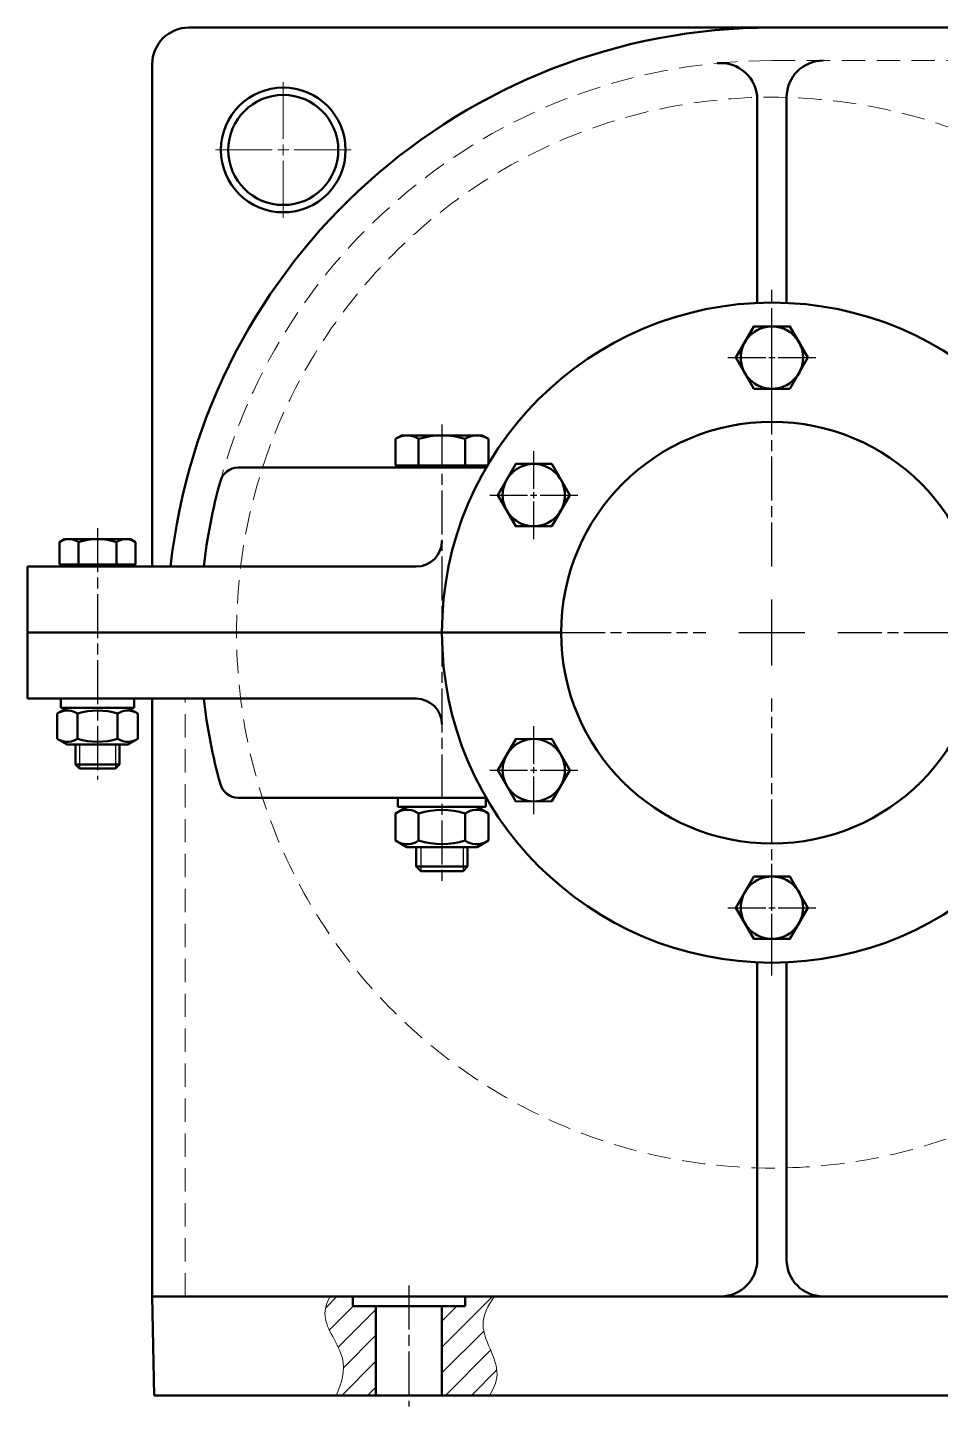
# Model space of a CAD drawing. Header units: millimetres. Extents: x -644475 to -321976, y 914968 to 1830177.
# Drawn here: x -324541.1 to -324292.1, y 915743.2 to 916119.2 of the extents above; entities that cross this region are included whole.
import ezdxf

# ---------------------------------------------------------------- set-up
doc = ezdxf.new("R2010")
doc.units = ezdxf.units.MM
for name, pattern in [('AM_ISO08W050', [18, 12, -1.5, 3, -1.5]), ('CENTER', [50.8, 31.75, -6.35, 6.35, -6.35]), ('HIDDEN', [9.525, 6.35, -3.175])]:
    doc.linetypes.add(name, pattern=pattern)
for name, color, linetype, lineweight in [('1. NET DAM', 7, 'Continuous', 50), ('2. NET KHUAT', 86, 'HIDDEN', 15), ('3. DUONG TAM', 4, 'CENTER', 15), ('4. NET MANH', 86, 'Continuous', 15), ('AM_0N', 7, 'Continuous', 50), ('AM_4N', 3, 'Continuous', 25), ('AM_7', 4, 'AM_ISO08W050', 25)]:
    doc.layers.add(name, color=color, linetype=linetype, lineweight=lineweight)

# ---------------------------------------------------------------- blocks, each defined once
blk = doc.blocks.new('*U30')
at = {"layer": '1. NET DAM'}
blk.add_lwpolyline([(4.91, -8.5), (9.81, 0), (4.91, 8.5), (-4.91, 8.5), (-9.81, 0), (-4.91, -8.5)], close=True, dxfattribs=at)
blk.add_circle((0, 0), 8.5, dxfattribs=at)
blk = doc.blocks.new('*U31')
at = {"layer": '1. NET DAM', "color": 0, "linetype": 'ByBlock', "lineweight": -2, "transparency": 16777216}
blk.add_blockref('*U30', (-319183.73, 916696.69), dxfattribs=at)
for p, rotation in [((-319248.68, 916659.19), 59.99999999999999), ((-319118.78, 916659.19), 299.9999999999999), ((-319248.68, 916584.19), 120), ((-319118.78, 916584.19), 240), ((-319183.73, 916546.69), 180)]:
    blk.add_blockref('*U30', p, dxfattribs=dict(at, rotation=rotation))
blk = doc.blocks.new('*U63')
at = {"layer": 'AM_7', "color": 0, "transparency": 16777216}
for p, q in [((0, 1.7), (0, 12)), ((-12, 0), (-1.7, 0)), ((1.7, 0), (12, 0)), ((0, -12), (0, -1.7))]:
    blk.add_line(p, q, dxfattribs=at)
at = {"layer": 'AM_7', "color": 0, "linetype": 'Continuous', "transparency": 16777216}
for p, q in [((-0.85, 0), (0.85, 0)), ((0, -0.85), (0, 0.85))]:
    blk.add_line(p, q, dxfattribs=at)
blk = doc.blocks.new('*U64')
at = {"layer": 'AM_7', "color": 0, "transparency": 16777216}
for p, q in [((0, 1.7), (0, 12)), ((-12, 0), (-1.7, 0)), ((1.7, 0), (12, 0)), ((0, -12), (0, -1.7))]:
    blk.add_line(p, q, dxfattribs=at)
at = {"layer": 'AM_7', "color": 0, "linetype": 'Continuous', "transparency": 16777216}
for p, q in [((-0.85, 0), (0.85, 0)), ((0, -0.85), (0, 0.85))]:
    blk.add_line(p, q, dxfattribs=at)
blk = doc.blocks.new('*U65')
at = {"layer": 'AM_7', "color": 0, "transparency": 16777216}
for p, q in [((0, 1.7), (0, 12)), ((-12, 0), (-1.7, 0)), ((1.7, 0), (12, 0)), ((0, -12), (0, -1.7))]:
    blk.add_line(p, q, dxfattribs=at)
at = {"layer": 'AM_7', "color": 0, "linetype": 'Continuous', "transparency": 16777216}
for p, q in [((-0.85, 0), (0.85, 0)), ((0, -0.85), (0, 0.85))]:
    blk.add_line(p, q, dxfattribs=at)
blk = doc.blocks.new('*U66')
at = {"layer": 'AM_7', "color": 0, "transparency": 16777216}
for p, q in [((0, 1.7), (0, 12)), ((-12, 0), (-1.7, 0)), ((1.7, 0), (12, 0)), ((0, -12), (0, -1.7))]:
    blk.add_line(p, q, dxfattribs=at)
at = {"layer": 'AM_7', "color": 0, "linetype": 'Continuous', "transparency": 16777216}
for p, q in [((-0.85, 0), (0.85, 0)), ((0, -0.85), (0, 0.85))]:
    blk.add_line(p, q, dxfattribs=at)
blk = doc.blocks.new('*U72')
at = {"layer": 'AM_7', "color": 0, "transparency": 16777216}
for p, q in [((0, 18), (0, 93.5)), ((-93.5, 0), (-18, 0)), ((18, 0), (93.5, 0)), ((0, -93.5), (0, -18))]:
    blk.add_line(p, q, dxfattribs=at)
at = {"layer": 'AM_7', "color": 0, "linetype": 'Continuous', "transparency": 16777216}
for p, q in [((0, -9), (0, 9)), ((-9, 0), (9, 0))]:
    blk.add_line(p, q, dxfattribs=at)
blk = doc.blocks.new('*U76')
at = {"layer": '3. DUONG TAM', "color": 0, "transparency": 16777216}
for p, q in [((0, 3), (0, 18.5)), ((-18.5, 0), (-3, 0)), ((3, 0), (18.5, 0)), ((0, -18.5), (0, -3))]:
    blk.add_line(p, q, dxfattribs=at)
at = {"layer": '3. DUONG TAM', "color": 0, "linetype": 'Continuous', "transparency": 16777216}
for p, q in [((-1.5, 0), (1.5, 0)), ((0, -1.5), (0, 1.5))]:
    blk.add_line(p, q, dxfattribs=at)

msp = doc.modelspace()

# ---------------------------------------------------------------- hatches: boundary and pattern name
at = {"layer": '4. NET MANH'}
h = msp.add_hatch(dxfattribs=at)
h.set_pattern_fill('_U', color=1, scale=5, angle=45, style=0, pattern_type=0)
h.set_pattern_definition([(45, (0, 0), (-3.535533906, 3.535533906), [])])
edge = h.paths.add_edge_path()
edge.add_line((-324446.077, 915770.545), (-324452.377, 915770.545))
edge.add_line((-324452.377, 915770.545), (-324452.377, 915773.245))
edge.add_line((-324452.377, 915773.245), (-324458.539, 915773.245))
edge.add_spline(control_points=[(-324458.539, 915773.245), (-324459.504, 915771.512), (-324461.329, 915766.043), (-324453.247, 915757.082), (-324455.373, 915749.663), (-324456.936, 915746.245)], knot_values=[6.9410713, 6.9410713, 6.9410713, 6.9410713, 12.8093899, 25.33491, 35.9282721, 35.9282721, 35.9282721, 35.9282721], degree=3, periodic=0)
edge.add_line((-324456.936, 915746.245), (-324446.077, 915746.245))
edge.add_line((-324446.077, 915746.245), (-324446.077, 915770.545))
edge = h.paths.add_edge_path()
edge.add_spline(control_points=[(-324415.116, 915746.245), (-324413.699, 915748.34), (-324411.46, 915754.277), (-324418.944, 915764.317), (-324415.611, 915770.727), (-324413.731, 915773.245)], knot_values=[5.2639572, 5.2639572, 5.2639572, 5.2639572, 12.8829275, 25.9849557, 34.8136588, 34.8136588, 34.8136588, 34.8136588], degree=3, periodic=0)
edge.add_line((-324413.731, 915773.245), (-324421.776, 915773.245))
edge.add_line((-324421.776, 915773.245), (-324421.776, 915770.545))
edge.add_line((-324421.776, 915770.545), (-324428.077, 915770.545))
edge.add_line((-324428.077, 915770.545), (-324428.077, 915746.245))
edge.add_line((-324428.077, 915746.245), (-324415.116, 915746.245))

# ---------------------------------------------------------------- linework, layer by layer
at = {"layer": '1. NET DAM'}
for p, q in [((-324497.077, 916119.245), (-324215.56, 916119.245)), ((-324507.077, 915972.245), (-324507.077, 916109.245)), ((-324342.077, 916044.245), (-324342.077, 916100.19)), ((-324334.077, 916044.245), (-324334.077, 916100.245)), ((-324483.682, 915999.245), (-324416.019, 915999.245)), ((-324541.077, 915936.245), (-324541.077, 915972.245)), ((-324435.077, 915972.245), (-324541.077, 915972.245)), ((-324395.577, 915954.245), (-324541.077, 915954.245)), ((-324435.077, 915936.245), (-324541.077, 915936.245)), ((-324522.001, 915936.245), (-324508.801, 915936.245)), ((-324507.077, 915773.245), (-324507.077, 915936.245)), ((-324476.969, 915909.245), (-324483.682, 915909.245)), ((-324416.019, 915909.245), (-324476.969, 915909.245)), ((-324428.077, 915909.245), (-324441.63, 915909.245)), ((-324428.077, 915909.245), (-324416.019, 915909.245)), ((-324342.077, 915864.245), (-324342.077, 915783.245)), ((-324334.077, 915864.245), (-324334.077, 915783.245)), ((-324507.077, 915773.245), (-323961.649, 915773.245)), ((-324506.551, 915746.245), (-324507.077, 915773.245)), ((-324507.077, 915773.245), (-324471.077, 915773.245)), ((-324507.077, 915773.245), (-324437.077, 915773.245)), ((-324452.377, 915773.245), (-324452.377, 915770.545)), ((-324421.776, 915773.245), (-324421.776, 915770.545)), ((-324437.077, 915770.545), (-324452.377, 915770.545)), ((-324446.077, 915770.545), (-324446.077, 915746.245)), ((-324437.077, 915770.545), (-324421.776, 915770.545)), ((-324428.077, 915770.545), (-324428.077, 915746.245)), ((-324506.551, 915746.245), (-323874.379, 915746.245))]:
    msp.add_line(p, q, dxfattribs=at)
for centre, radius in [((-324471.34, 916085.865), 17), ((-324471.34, 916085.865), 15), ((-324338.077, 915954.245), 90), ((-324338.077, 915954.245), 57.5)]:
    msp.add_circle(centre, radius, dxfattribs=at)
for centre, radius, start, end in [((-324497.077, 916109.245), 10, 90, 180), ((-324338.077, 915954.245), 165, 90, 173.73709), ((-324352.077, 916099.572), 10, 0, 95.50257), ((-324324.077, 916100.245), 10, 90, 180), ((-324483.682, 915994.245), 5, 90, 164.63895), ((-324338.077, 915954.245), 156, 164.63895, 173.37419), ((-324435.077, 915979.245), 7, 270, 0), ((-324338.077, 915954.245), 156, 186.62581, 195.36105), ((-324435.077, 915929.245), 7, 0, 90), ((-324483.682, 915914.245), 5, 195.36105, 270), ((-324352.077, 915783.245), 10, 270, 0), ((-324324.077, 915783.245), 10, 180, 270)]:
    msp.add_arc(centre, radius, start, end, dxfattribs=at)
at = {"layer": '2. NET KHUAT'}
for p, q in [((-324338.077, 916110.245), (-324207.333, 916110.245)), ((-324498.077, 915773.245), (-324498.077, 915936.245))]:
    msp.add_line(p, q, dxfattribs=at)
msp.add_circle((-324338.077, 915954.245), 146, dxfattribs=at)
msp.add_arc((-324338.077, 915954.245), 156, 90, 164.63895, dxfattribs=at)
at = {"layer": '4. NET MANH'}
for points, knots in [([(-324458.539, 915773.245), (-324459.504, 915771.512), (-324461.329, 915766.043), (-324453.247, 915757.082), (-324455.373, 915749.663), (-324456.936, 915746.245)], [6.9410713, 6.9410713, 6.9410713, 6.9410713, 12.8093899, 25.33491, 35.9282721, 35.9282721, 35.9282721, 35.9282721]), ([(-324413.731, 915773.245), (-324415.611, 915770.727), (-324418.944, 915764.317), (-324411.46, 915754.277), (-324413.699, 915748.34), (-324415.116, 915746.245)], [5.2639572, 5.2639572, 5.2639572, 5.2639572, 14.0926604, 27.1946885, 34.8136588, 34.8136588, 34.8136588, 34.8136588])]:
    msp.add_open_spline(points, degree=3, knots=knots, dxfattribs=at)
at = {"layer": 'AM_0N'}
for p, q in [((-324440.781, 916007.06), (-324439.077, 916008.045)), ((-324417.077, 916008.045), (-324439.077, 916008.045)), ((-324415.372, 916007.06), (-324417.077, 916008.045)), ((-324440.781, 916007.06), (-324440.781, 915999.845)), ((-324434.431, 916007.06), (-324434.431, 915999.845)), ((-324421.722, 916007.06), (-324421.722, 915999.845)), ((-324415.372, 916007.06), (-324415.372, 916000.348)), ((-324440.781, 915999.845), (-324438.327, 915999.845)), ((-324438.327, 915999.845), (-324438.327, 915999.245)), ((-324438.327, 915999.845), (-324417.827, 915999.845)), ((-324435.077, 915999.245), (-324438.327, 915999.245)), ((-324421.077, 915999.245), (-324435.077, 915999.245)), ((-324417.827, 915999.245), (-324421.077, 915999.245)), ((-324417.827, 915999.845), (-324417.827, 915999.245)), ((-324417.827, 915999.845), (-324415.669, 915999.845)), ((-324532.396, 915978.939), (-324531.001, 915979.745)), ((-324532.396, 915978.939), (-324532.396, 915972.845)), ((-324513.001, 915979.745), (-324531.001, 915979.745)), ((-324527.2, 915978.939), (-324527.2, 915972.845)), ((-324516.803, 915978.939), (-324516.803, 915972.845)), ((-324511.606, 915978.939), (-324513.001, 915979.745)), ((-324511.606, 915978.939), (-324511.606, 915972.845)), ((-324532.396, 915972.845), (-324530.316, 915972.845)), ((-324530.316, 915972.845), (-324530.316, 915972.245)), ((-324530.316, 915972.845), (-324513.686, 915972.845)), ((-324528.001, 915972.245), (-324530.316, 915972.245)), ((-324516.001, 915972.245), (-324528.001, 915972.245)), ((-324513.686, 915972.245), (-324516.001, 915972.245)), ((-324513.686, 915972.845), (-324513.686, 915972.245)), ((-324513.686, 915972.845), (-324511.606, 915972.845)), ((-324510.001, 915936.245), (-324534.001, 915936.245)), ((-324532.001, 915936.245), (-324532.001, 915933.745)), ((-324512.001, 915933.745), (-324512.001, 915936.245)), ((-324532.974, 915932.173), (-324530.251, 915933.745)), ((-324532.001, 915933.745), (-324512.001, 915933.745)), ((-324511.029, 915932.173), (-324513.751, 915933.745)), ((-324532.974, 915932.173), (-324532.974, 915925.316)), ((-324527.488, 915932.173), (-324527.488, 915925.316)), ((-324516.515, 915932.173), (-324516.515, 915925.316)), ((-324511.029, 915932.173), (-324511.029, 915925.316)), ((-324532.974, 915925.316), (-324530.251, 915923.745)), ((-324511.029, 915925.316), (-324513.751, 915923.745)), ((-324513.751, 915923.745), (-324530.251, 915923.745)), ((-324528.001, 915923.745), (-324528.001, 915918.318)), ((-324516.001, 915923.745), (-324516.001, 915918.318)), ((-324526.928, 915917.245), (-324528.001, 915918.318)), ((-324528.001, 915918.318), (-324516.001, 915918.318)), ((-324526.928, 915917.245), (-324517.075, 915917.245)), ((-324516.001, 915918.318), (-324517.075, 915917.245)), ((-324416.019, 915909.245), (-324442.077, 915909.245)), ((-324440.781, 915904.952), (-324437.676, 915906.745)), ((-324440.077, 915909.245), (-324440.077, 915906.745)), ((-324440.077, 915906.745), (-324416.077, 915906.745)), ((-324415.372, 915904.952), (-324418.476, 915906.745)), ((-324416.077, 915906.745), (-324416.077, 915909.245)), ((-324440.781, 915904.952), (-324440.781, 915897.537)), ((-324434.429, 915904.952), (-324434.429, 915897.537)), ((-324421.724, 915904.952), (-324421.724, 915897.537)), ((-324415.372, 915904.952), (-324415.372, 915897.537)), ((-324440.781, 915897.537), (-324437.676, 915895.745)), ((-324418.476, 915895.745), (-324437.676, 915895.745)), ((-324435.077, 915895.745), (-324435.077, 915890.472)), ((-324421.077, 915895.745), (-324421.077, 915890.472)), ((-324415.372, 915897.537), (-324418.476, 915895.745)), ((-324433.85, 915889.245), (-324435.077, 915890.472)), ((-324435.077, 915890.472), (-324421.077, 915890.472)), ((-324433.85, 915889.245), (-324422.303, 915889.245)), ((-324421.077, 915890.472), (-324422.303, 915889.245))]:
    msp.add_line(p, q, dxfattribs=at)
for centre, radius, start, end in [((-324437.606, 916002.431), 5.614, 55.55313, 115.55313), ((-324428.077, 915987.045), 21, 72.38753, 107.61247), ((-324418.547, 916002.431), 5.614, 64.44687, 124.44687), ((-324529.798, 915975.151), 4.593, 55.55313, 115.55313), ((-324522.001, 915962.563), 17.182, 72.38753, 107.61247), ((-324514.205, 915975.151), 4.593, 64.44687, 124.44687), ((-324530.231, 915928.172), 4.851, 55.56153, 115.56153), ((-324522.001, 915914.896), 18.127, 72.38303, 107.61697), ((-324513.772, 915928.172), 4.851, 64.43847, 124.43847), ((-324530.231, 915929.317), 4.851, 244.43847, 304.43847), ((-324522.001, 915942.594), 18.127, 252.38303, 287.61697), ((-324513.772, 915929.317), 4.851, 235.56153, 295.56153), ((-324437.605, 915900.32), 5.617, 55.56153, 115.56153), ((-324428.077, 915884.947), 20.989, 72.38303, 107.61697), ((-324418.548, 915900.32), 5.617, 64.43847, 124.43847), ((-324437.605, 915902.169), 5.617, 244.43847, 304.43847), ((-324428.077, 915917.542), 20.989, 252.38303, 287.61697), ((-324418.548, 915902.169), 5.617, 235.56153, 295.56153)]:
    msp.add_arc(centre, radius, start, end, dxfattribs=at)
at = {"layer": 'AM_4N'}
for p, q in [((-324526.928, 915923.745), (-324526.928, 915917.245)), ((-324517.075, 915923.745), (-324517.075, 915917.245)), ((-324433.85, 915895.745), (-324433.85, 915889.245)), ((-324422.303, 915895.745), (-324422.303, 915889.245))]:
    msp.add_line(p, q, dxfattribs=at)
at = {"layer": 'AM_7'}
for p, q in [((-324428.077, 916011.045), (-324428.077, 915886.245)), ((-324522.001, 915982.745), (-324522.001, 915914.245)), ((-324437.077, 915776.245), (-324437.077, 915743.245))]:
    msp.add_line(p, q, dxfattribs=at)

# ---------------------------------------------------------------- block references
at = {"layer": '1. NET DAM'}
msp.add_blockref('*U31', (-5154.348, -667.443), dxfattribs=at)
at = {"layer": '3. DUONG TAM'}
msp.add_blockref('*U76', (-324471.34, 916085.865), dxfattribs=at)
at = {"layer": 'AM_7'}
for name, p in [('*U72', (-324338.077, 915954.245)), ('*U63', (-324338.077, 916029.245)), ('*U64', (-324403.028, 915991.745)), ('*U65', (-324403.028, 915916.745)), ('*U66', (-324338.077, 915879.245))]:
    msp.add_blockref(name, p, dxfattribs=at)

doc.saveas('drawing.dxf')
